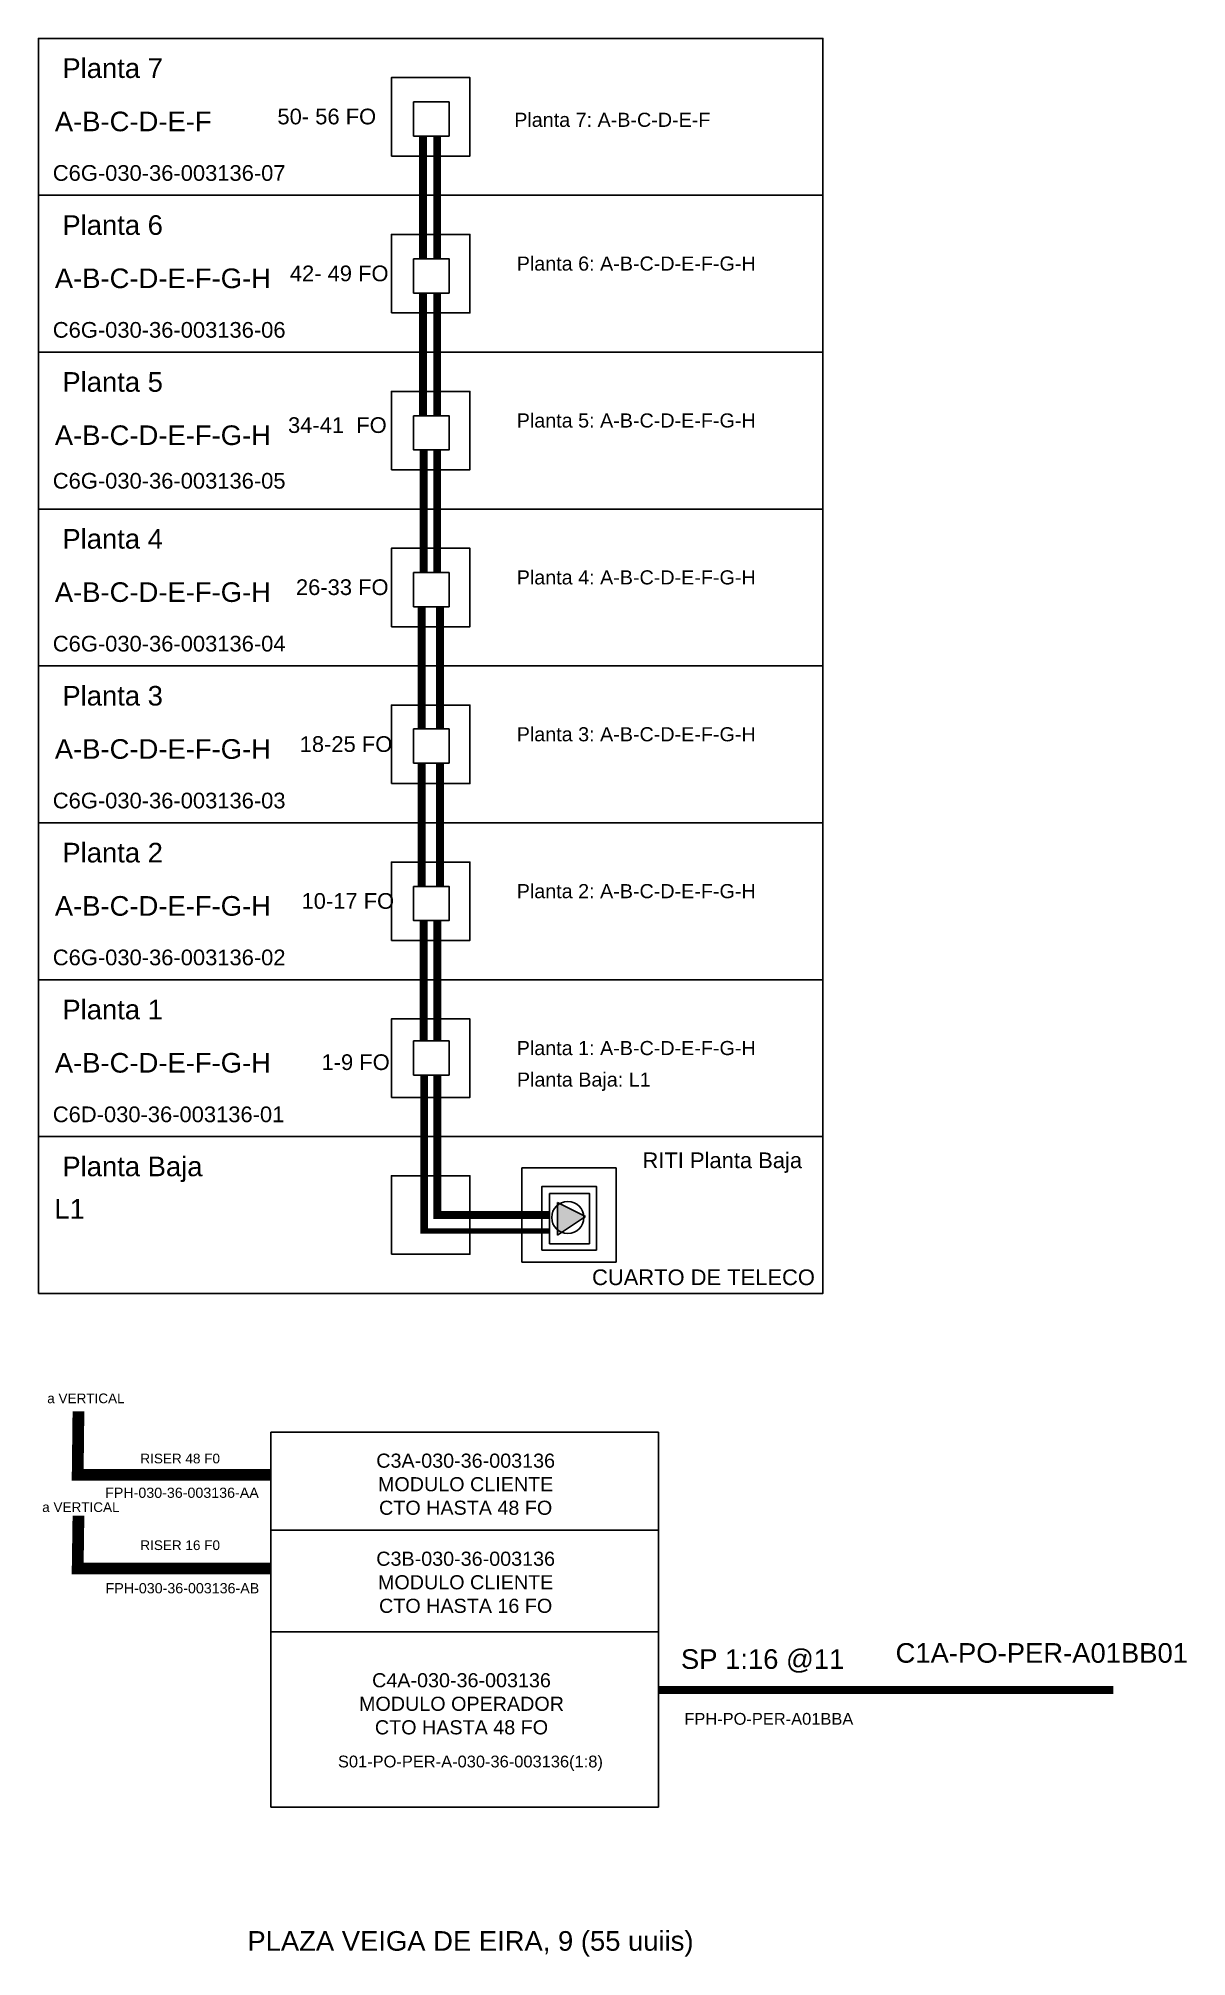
# Model space of a CAD drawing. Header units: millimetres. Extents: x 0 to 146, y -85 to 160.
import ezdxf

# ---------------------------------------------------------------- set-up
doc = ezdxf.new("R2010")
doc.units = ezdxf.units.MM
doc.linetypes.add('ACAD_ISO02W100', pattern=[15, 12, -3])
doc.styles.add('Anotativo', font='arial.ttf')
doc.styles.get("Standard").update_dxf_attribs({"font": 'arial.ttf'})

msp = doc.modelspace()

# ---------------------------------------------------------------- hatches: boundary and pattern name
at = {"lineweight": -3, "true_color": 0xf26722}
h = msp.add_hatch(color=30, dxfattribs=at)
h.dxf.hatch_style = 1
h.paths.add_polyline_path([(66.44, 11.45, 0.041766), (66.16, 11.26), (66.16, 8.12, 0.077564), (66.7, 7.79), (69.53, 9.69, 0.030218), (69.52, 9.93)])
h.paths.add_polyline_path([(66.44, 11.45), (66.16, 11.59), (66.16, 11.26, -0.041766)])
h.paths.add_polyline_path([(66.16, 8.12), (66.16, 7.43), (66.7, 7.79, -0.077564)])
h.paths.add_polyline_path([(69.74, 9.83), (69.52, 9.93, -0.030218), (69.53, 9.69)])

# ---------------------------------------------------------------- linework, layer by layer
at = {"color": 7, "lineweight": -3}
for p, q in [((49.12, 135), (49.12, 145)), ((50.84, 135), (50.84, 145)), ((49.12, 115), (49.12, 125)), ((50.84, 115), (50.84, 125)), ((49.12, 95), (49.12, 105)), ((50.84, 95), (50.84, 105)), ((49.12, 75), (49.12, 85)), ((50.84, 75), (50.84, 85)), ((49.12, 55), (49.12, 65)), ((50.84, 55), (50.84, 65)), ((49.12, 35), (49.12, 45)), ((50.84, 35), (50.84, 45)), ((50.84, 35), (50.84, 45)), ((50.84, 35), (50.84, 45)), ((50.84, 35), (50.84, 45)), ((50.84, 35), (50.84, 45)), ((50.84, 35), (50.84, 45)), ((50.84, 35), (50.84, 45)), ((50.84, 35), (50.84, 45)), ((50.84, 35), (50.84, 45)), ((50.84, 35), (50.84, 45)), ((50.84, 35), (50.84, 45)), ((50.84, 35), (50.84, 45)), ((50.84, 35), (50.84, 45)), ((50.84, 35), (50.84, 45)), ((49.12, 15), (49.12, 25)), ((50.84, 15), (50.84, 25))]:
    msp.add_line(p, q, dxfattribs=at)
at = {"color": 30, "lineweight": -3, "true_color": 0xf26722}
for p, q in [((66.16, 11.59), (66.16, 7.43)), ((69.74, 9.83), (66.16, 11.59)), ((66.16, 7.43), (69.74, 9.83))]:
    msp.add_line(p, q, dxfattribs=at)
at = {"lineweight": -3}
for p, q in [((79.06, -17.69), (29.64, -17.69)), ((29.64, -17.69), (29.64, -30.37)), ((79.06, -37), (79.06, -17.69)), ((79.06, -30.18), (29.64, -30.18)), ((29.64, -30.18), (29.64, -65.47)), ((79.06, -65.47), (79.06, -36.81)), ((29.64, -43.12), (79.06, -43.12)), ((29.64, -65.47), (79.06, -65.47))]:
    msp.add_line(p, q, dxfattribs=at)
for points in [[(0, 140), (100, 140), (100, 160), (0, 160)], [(45, 145), (55, 145), (55, 155), (45, 155)], [(45, 145), (55, 145), (55, 155), (45, 155)], [(0, 120), (100, 120), (100, 140), (0, 140)], [(45, 125), (55, 125), (55, 135), (45, 135)], [(0, 100), (100, 100), (100, 120), (0, 120)], [(45, 105), (55, 105), (55, 115), (45, 115)], [(0, 80), (100, 80), (100, 100), (0, 100)], [(45, 85), (55, 85), (55, 95), (45, 95)], [(0, 60), (100, 60), (100, 80), (0, 80)], [(45, 65), (55, 65), (55, 75), (45, 75)], [(0, 40), (100, 40), (100, 60), (0, 60)], [(45, 45), (55, 45), (55, 55), (45, 55)], [(0, 20), (100, 20), (100, 40), (0, 40)], [(45, 25), (55, 25), (55, 35), (45, 35)], [(0, 0), (100, 0), (100, 20), (0, 20)], [(45, 5), (55, 5), (55, 15), (45, 15)], [(61.64, 4), (73.64, 4), (73.64, 16), (61.64, 16)], [(64.19, 5.54), (71.13, 5.54), (71.13, 13.66), (64.19, 13.66)], [(0, 0), (0, 0), (0, 0), (0, 0)]]:
    msp.add_lwpolyline(points, close=True)
at = {"color": 1, "lineweight": -3}
for points in [[(47.83, 151.9), (52.34, 151.9), (52.34, 147.54), (47.83, 147.54)], [(47.83, 131.9), (52.34, 131.9), (52.34, 127.54), (47.83, 127.54)], [(47.83, 111.9), (52.34, 111.9), (52.34, 107.54), (47.83, 107.54)], [(47.83, 91.9), (52.34, 91.9), (52.34, 87.54), (47.83, 87.54)], [(47.83, 71.98), (52.34, 71.98), (52.34, 67.62), (47.83, 67.62)], [(47.83, 51.9), (52.34, 51.9), (52.34, 47.54), (47.83, 47.54)], [(47.83, 51.9), (52.34, 51.9), (52.34, 47.54), (47.83, 47.54)], [(47.83, 32.2), (52.34, 32.2), (52.34, 27.84), (47.83, 27.84)]]:
    msp.add_lwpolyline(points, close=True, dxfattribs=at)
at = {"color": 4, "lineweight": -3}
for points, const_width in [([(49.03, 131.9), (49.03, 147.54)], 1), ([(49.03, 111.9), (49.03, 127.54)], 1), ([(49.12, 91.9), (49.12, 107.54)], 1), ([(48.86, 71.98), (48.86, 87.54)], 1), ([(48.86, 51.9), (48.86, 67.62)], 1), ([(49.12, 32.33), (49.12, 47.67)], 1), ([(49.18, 7.64), (49.18, 27.84)], 1), ([(65.15, 7.97), (48.68, 7.97), (48.68, 7.97)], 0.65), ([(29.56, -35.05), (5.01, -35.05), (5.11, -28.32)], 1.5)]:
    msp.add_lwpolyline(points, dxfattribs=dict(at, const_width=const_width))
at = {"color": 1, "lineweight": -3}
for points, const_width in [([(50.82, 131.9), (50.82, 147.54)], 1), ([(50.82, 111.9), (50.82, 127.54)], 1), ([(50.82, 91.9), (50.82, 107.54)], 1), ([(50.82, 91.9), (50.82, 107.54)], 1), ([(50.82, 91.9), (50.82, 107.54)], 1), ([(50.82, 91.9), (50.82, 107.54)], 1), ([(50.82, 91.9), (50.82, 107.54)], 1), ([(50.82, 91.9), (50.82, 107.54)], 1), ([(50.82, 91.9), (50.82, 107.54)], 1), ([(50.82, 91.9), (50.82, 107.54)], 1), ([(50.82, 91.9), (50.82, 107.54)], 1), ([(50.82, 91.9), (50.82, 107.54)], 1), ([(50.82, 91.9), (50.82, 107.54)], 1), ([(50.82, 91.9), (50.82, 107.54)], 1), ([(50.82, 91.9), (50.82, 107.54)], 1), ([(50.82, 91.9), (50.82, 107.54)], 1), ([(51.19, 71.98), (51.19, 87.54)], 1), ([(51.19, 71.98), (51.19, 87.54)], 1), ([(51.19, 71.98), (51.19, 87.54)], 1), ([(51.19, 71.98), (51.19, 87.54)], 1), ([(51.19, 71.98), (51.19, 87.54)], 1), ([(51.19, 71.98), (51.19, 87.54)], 1), ([(51.19, 71.98), (51.19, 87.54)], 1), ([(51.19, 71.98), (51.19, 87.54)], 1), ([(51.19, 71.98), (51.19, 87.54)], 1), ([(51.19, 71.98), (51.19, 87.54)], 1), ([(51.19, 71.98), (51.19, 87.54)], 1), ([(51.19, 71.98), (51.19, 87.54)], 1), ([(51.19, 71.98), (51.19, 87.54)], 1), ([(51.19, 71.98), (51.19, 87.54)], 1), ([(51.19, 51.9), (51.19, 67.62)], 1), ([(51.19, 51.9), (51.19, 67.62)], 1), ([(51.19, 51.9), (51.19, 67.62)], 1), ([(51.19, 51.9), (51.19, 67.62)], 1), ([(51.19, 51.9), (51.19, 67.62)], 1), ([(51.19, 51.9), (51.19, 67.62)], 1), ([(51.19, 51.9), (51.19, 67.62)], 1), ([(51.19, 51.9), (51.19, 67.62)], 1), ([(51.19, 51.9), (51.19, 67.62)], 1), ([(51.19, 51.9), (51.19, 67.62)], 1), ([(51.19, 51.9), (51.19, 67.62)], 1), ([(51.19, 51.9), (51.19, 67.62)], 1), ([(51.19, 51.9), (51.19, 67.62)], 1), ([(51.19, 51.9), (51.19, 67.62)], 1), ([(50.84, 32.33), (50.84, 47.67)], 1), ([(50.84, 32.33), (50.84, 47.67)], 1), ([(50.84, 32.33), (50.84, 47.67)], 1), ([(50.84, 32.33), (50.84, 47.67)], 1), ([(50.84, 9.79), (50.84, 27.84)], 1), ([(50.84, 9.79), (50.84, 27.84)], 1), ([(50.84, 9.79), (50.84, 27.84)], 1), ([(50.84, 9.79), (50.84, 27.84)], 1), ([(50.33, 10), (65.15, 10)], 1), ([(29.56, -23.12), (5.01, -23.12), (5.11, -15.03)], 1.5)]:
    msp.add_lwpolyline(points, dxfattribs=dict(at, const_width=const_width))
at = {"color": 30, "lineweight": -3, "true_color": 0xf26722}
msp.add_lwpolyline([(65.15, 12.75), (70.24, 12.75), (70.24, 6.34), (65.15, 6.34)], close=True, dxfattribs=at)
at = {"linetype": 'ACAD_ISO02W100', "lineweight": -3, "ltscale": 0.5, "const_width": 1}
msp.add_lwpolyline([(79.06, -50.55), (137.01, -50.55)], dxfattribs=at)
at = {"color": 7, "lineweight": -3, "true_color": 0xffffff}
msp.add_circle((67.48, 9.69), 2.05, dxfattribs=at)

# ---------------------------------------------------------------- texts
at = {"attachment_point": 1}
for s, width, insert, char_height in [('{\\fArial Unicode MS|b0|i0|c0|p34;Planta 7}', 34.3805, (3.06, 157.45), 2.5), ('{\\fArial Unicode MS|b0|i0|c0|p34;A-B-C-D-E-F}', 22.4406, (2.1, 150.66), 2.5), ('Planta 6', 34.3805, (3.06, 137.45), 2.5), ('{\\fArial Unicode MS|b0|i0|c0|p34;A-B-C-D-E-F-G-H}', 22.4406, (2.1, 130.66), 2.5), ('Planta 5', 34.3805, (3.06, 117.45), 2.5), ('{\\fArial Unicode MS|b0|i0|c0|p34;A-B-C-D-E-F-G-H}', 22.4406, (2.1, 110.66), 2.5), ('Planta 4', 34.3805, (3.06, 97.45), 2.5), ('{\\fArial Unicode MS|b0|i0|c0|p34;A-B-C-D-E-F-G-H}', 22.4406, (2.1, 90.66), 2.5), ('Planta 3', 34.3805, (3.06, 77.45), 2.5), ('{\\fArial Unicode MS|b0|i0|c0|p34;A-B-C-D-E-F-G-H}', 22.4406, (2.1, 70.66), 2.5), ('Planta 2', 34.3805, (3.06, 57.45), 2.5), ('{\\fArial Unicode MS|b0|i0|c0|p34;A-B-C-D-E-F-G-H}', 22.4406, (2.1, 50.66), 2.5), ('Planta 1', 34.3805, (3.06, 37.45), 2.5), ('{\\fArial Unicode MS|b0|i0|c0|p34;A-B-C-D-E-F-G-H}', 22.4406, (2.1, 30.66), 2.5), ('Planta Baja', 34.3805, (3.06, 17.45), 2.5), ('L1', 22.4406, (2.03, 12.04), 2.5), ('CUARTO DE TELECO', 31.1085, (70.57, 3.07), 2)]:
    msp.add_mtext_dynamic_manual_height_columns(s, width=width, gutter_width=12.5, heights=[0], dxfattribs=dict(at, insert=insert, char_height=char_height))
at = {"color": 7, "lineweight": -3, "char_height": 2, "attachment_point": 1}
for s, insert in [('{\\fArial Unicode MS|b0|i0|c0|p34;50- 56 FO}', (30.47, 151.04)), ('{\\fArial Unicode MS|b0|i0|c0|p34;42- 49 FO}', (32.05, 131.04)), ('{\\fArial Unicode MS|b0|i0|c0|p34;26-33 FO}', (32.83, 91.04)), ('{\\fArial Unicode MS|b0|i0|c0|p34;18-25 FO}', (33.31, 71.04)), ('{\\fArial Unicode MS|b0|i0|c0|p34;10-17 FO}', (33.54, 51.04)), ('{\\fArial Unicode MS|b0|i0|c0|p34;1-9 FO}', (36.09, 30.49))]:
    msp.add_mtext_dynamic_manual_height_columns(s, width=21.3183, gutter_width=12.5, heights=[0], dxfattribs=dict(at, insert=insert))
at = {"color": 4, "lineweight": -3, "attachment_point": 1}
for s, width, heights, insert, char_height in [('{\\C256;Planta 7: A-B-C-D-E-F}', 35.278, [0], (60.65, 150.52), 1.8), ('{\\fArial Unicode MS|b0|i0|c0|p34;\\C256;C6G-030-36-003136-07}', 2.5828, [0], (1.84, 143.84), 2), ('{\\C256;Planta 6: A-B-C-D-E-F-G-H}', 35.278, [0.373], (60.97, 132.19), 1.8), ('{\\fArial Unicode MS|b0|i0|c0|p34;\\C256;C6G-030-36-003136-06}', 2.5828, [0], (1.84, 123.84), 2), ('{\\C256;34-41  FO}', 13.8617, [0], (31.82, 111.7), 2), ('{\\C256;Planta 5: A-B-C-D-E-F-G-H}', 35.278, [0], (60.97, 112.19), 1.8), ('{\\fArial Unicode MS|b0|i0|c0|p34;\\C256;C6G-030-36-003136-05}', 2.5828, [0], (1.84, 104.6), 2), ('{\\C256;Planta 4: A-B-C-D-E-F-G-H}', 35.278, [0], (60.97, 92.19), 1.8), ('{\\fArial Unicode MS|b0|i0|c0|p34;\\C256;C6G-030-36-003136-04}', 2.5828, [0], (1.84, 83.84), 2), ('{\\C256;Planta 3: A-B-C-D-E-F-G-H}', 35.278, [0], (60.97, 72.19), 1.8), ('{\\fArial Unicode MS|b0|i0|c0|p34;\\C256;C6G-030-36-003136-03}', 2.5828, [0], (1.84, 63.84), 2), ('{\\C256;Planta 2: A-B-C-D-E-F-G-H}', 35.278, [0], (60.97, 52.19), 1.8), ('{\\fArial Unicode MS|b0|i0|c0|p34;\\C256;C6G-030-36-003136-02}', 2.5828, [0], (1.84, 43.84), 2), ('{\\C256;Planta 1: A-B-C-D-E-F-G-H}', 35.278, [0], (60.97, 32.19), 1.8), ('{\\fArial Unicode MS|b0|i0|c0|p34;\\C7;Planta Baja: L1}', 22.9988, [0], (60.99, 28.17), 1.8), ('{\\fArial Unicode MS|b0|i0|c0|p34;\\C256;C6D-030-36-003136-01}', 2.5828, [0], (1.84, 23.84), 2), ('{\\fArial Unicode MS|b0|i0|c0|p34;\\C256;RITI Planta Baja}', 22.9988, [0], (77, 17.98), 2), ('{\\C256;a VERTICAL}', 10.5158, [0], (1.13, -12.75), 1.2334), ('{\\fArial Unicode MS|b0|i0|c0|p2;\\C256;\\c16777215;RISER 48 F0}', 23.2913, [0], (13, -20.42), 1.2334), ('{\\C256;a VERTICAL}', 10.5158, [0], (0.49, -26.62), 1.2334), ('{\\fArial Unicode MS|b0|i0|c0|p34;\\C256;FPH-030-36-003136-AA}', 20.378, [0], (8.51, -24.75), 1.3), ('{\\fArial Unicode MS|b0|i0|c0|p34;\\C256;RISER 16 F0}', 23.2913, [0], (13, -31.47), 1.2334), ('{\\fArial Unicode MS|b0|i0|c0|p34;\\C256;FPH-030-36-003136-AB}', 20.378, [0], (8.57, -36.92), 1.3), ('{\\C256;SP 1:16 @11}', 55.1022, [0], (81.9, -45.35), 2.5), ('{\\C256;C1A-PO-PER-A01BB01}', 45.9217, [0], (109.26, -44.57), 2.5), ('{\\C256;FPH-PO-PER-A01BBA}', 58.0153, [2.59], (82.33, -53.47), 1.5), ('{\\C1;S01-PO-PER-A-030-36-003136(1:8)}', 36.865, [0], (38.18, -58.91), 1.5)]:
    msp.add_mtext_dynamic_manual_height_columns(s, width=width, gutter_width=12.5, heights=heights, dxfattribs=dict(at, insert=insert, char_height=char_height))
at = {"color": 30, "lineweight": -3, "true_color": 0xf26722, "char_height": 1.8, "attachment_point": 2, "style": 'Anotativo'}
for s, insert in [('{\\fArial Unicode MS|b0|i0|c0|p34;\\C256;C3A-030-36-003136\\PMODULO CLIENTE\\PCTO HASTA 48 FO}', (54.46, -20.41)), ('{\\fArial Unicode MS|b0|i0|c0|p34;\\C256;C3B-030-36-003136\\PMODULO CLIENTE\\PCTO HASTA 16 FO}', (54.46, -32.91)), ('{\\fArial Unicode MS|b0|i0|c0|p34;\\C256;C4A-030-36-003136\\PMODULO OPERADOR\\PCTO HASTA 48 FO}', (53.93, -48.4))]:
    msp.add_mtext_dynamic_manual_height_columns(s, width=40.3198, gutter_width=6.17, heights=[0], dxfattribs=dict(at, insert=insert))
at = {"color": 30, "lineweight": -3, "true_color": 0xf26722, "insert": (26.64, -81.28), "char_height": 2.5, "attachment_point": 1}
msp.add_mtext_dynamic_manual_height_columns('{\\fArial Unicode MS|b0|i0|c0|p34;\\C7;PLAZA VEIGA DE EIRA, 9 (55 uuiis)}', width=69.4229, gutter_width=12.5, heights=[0], dxfattribs=at)

doc.saveas('drawing.dxf')
